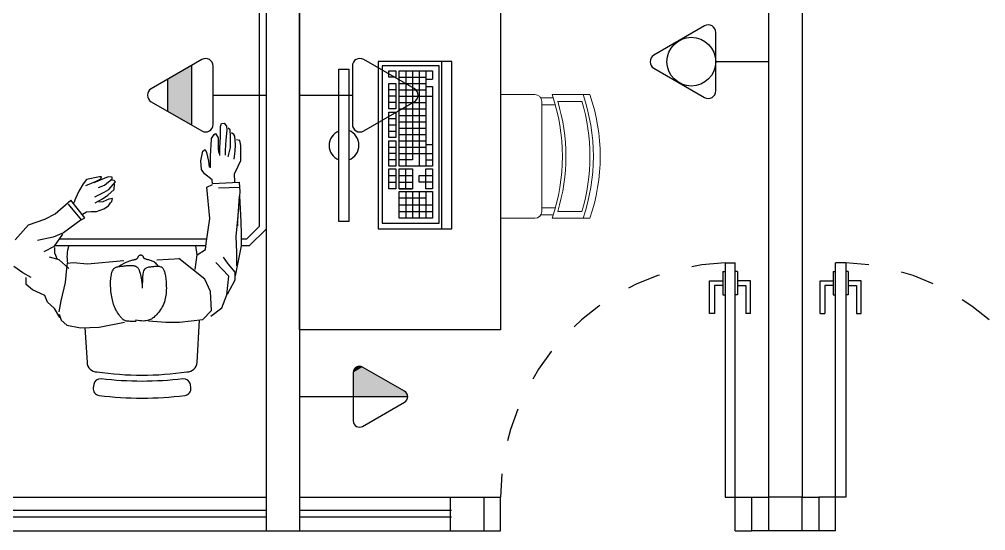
# Model space of a CAD drawing. Header units: millimetres. Extents: x 7034 to 7235, y -465 to -380.
# Drawn here: x 7115.413 to 7118.297, y -410.183 to -408.657 of the extents above; entities that cross this region are included whole.
import ezdxf

# ---------------------------------------------------------------- set-up
doc = ezdxf.new("R2010")
doc.units = ezdxf.units.MM
doc.header["$LTSCALE"] = 0.005
doc.linetypes.add('CONTINUO', pattern=[0])
doc.linetypes.add('DASHED', pattern=[19.05, 12.7, -6.35])
doc.layers.get('0').update_dxf_attribs({"linetype": 'CONTINUO'})
doc.layers.add('0-LAYOUT', color=250, linetype='Continuous', lineweight=25)
for name, color, linetype in [('0-TOMADAS', 12, 'Continuous'), ('ARQ-PEITORIAL', 4, 'Continuous'), ('ARQ_ESQUADRIA', 5, 'Continuous'), ('ARQ_JANELAALTA', 150, 'DASHED'), ('ARQ_MOBILIARIO 2', 252, 'Continuous'), ('JANELA', 10, 'Continuous')]:
    doc.layers.add(name, color=color, linetype=linetype)

# ---------------------------------------------------------------- blocks, each defined once
blk = doc.blocks.new('vafres')
at = {"lineweight": 13, "ltscale": 0.2}
for p, q in [((2157.847, 914.6481), (2157.847, 914.5352)), ((2158.2163, 914.6481), (2158.2163, 914.5352)), ((2157.8675, 914.5521), (2157.8675, 914.6239)), ((2158.1958, 914.5521), (2158.1958, 914.6239)), ((2157.8778, 914.5044), (2157.8778, 914.5455)), ((2158.1856, 914.5044), (2158.1856, 914.5448)), ((2157.8573, 914.5386), (2157.8573, 914.5017)), ((2158.2061, 914.5386), (2158.2061, 914.5017)), ((2158.1958, 914.5044), (2157.8675, 914.5044)), ((2157.847, 914.4839), (2157.847, 914.3813)), ((2158.2163, 914.4839), (2158.2163, 914.3813))]:
    blk.add_line(p, q, dxfattribs=at)
for centre, radius, start, end in [((2158.0317, 914.1094), 0.5694, 71.0753, 108.9246), ((2158.0317, 914.0889), 0.5694, 71.0753, 108.9246), ((2158.0317, 914.0787), 0.5694, 73.2016, 106.7984), ((2158.0317, 914.0787), 0.5694, 73.2016, 106.7984), ((2158.0317, 914.0069), 0.5694, 73.2016, 106.7984), ((2158.0317, 913.9966), 0.5694, 71.0753, 108.9246), ((2157.8675, 914.4839), 0.0205, 90, 180), ((2158.1958, 914.4839), 0.0205, 360, 90)]:
    blk.add_arc(centre, radius, start, end, dxfattribs=at)
blk = doc.blocks.new('TOMADA-H150')
blk.add_hatch(color=256).paths.add_polyline_path([(0.0393, 0.2384), (-0.0393, 0.2384), (-0.0728, 0.1804), (0.0728, 0.1804)])
for p, q in [((-0.0393, 0.2384), (0.0393, 0.2384)), ((-0.0728, 0.1804), (0.0728, 0.1804))]:
    blk.add_line(p, q)
blk.add_lwpolyline([(-0.071, 0.1284), (0.071, 0.1284, 0.57735), (0.0869, 0.1559), (0.0159, 0.2789, 0.57735), (-0.0159, 0.2789), (-0.0869, 0.1559, 0.57735)], format="xyb", close=True)
blk.add_lwpolyline([(-0.071, 0.1284), (0.071, 0.1284, 0.57735), (0.0869, 0.1559), (0.0159, 0.2789, 0.57735), (-0.0159, 0.2789), (-0.0869, 0.1559, 0.57735)], format="xyb", close=True)
at = {"const_width": 0.00328}
blk.add_lwpolyline([(0, 0.1284), (0, 0)], dxfattribs=at)
blk = doc.blocks.new('TOMADA-H30')
blk.add_lwpolyline([(-0.1082, 0.1955), (0.1082, 0.1955, 0.57735), (0.1324, 0.2375), (0.0242, 0.4248, 0.57735), (-0.0242, 0.4248), (-0.1324, 0.2375, 0.57735)], format="xyb", close=True)
at = {"const_width": 0.005}
blk.add_lwpolyline([(0, 0.1955), (0, 0)], dxfattribs=at)
blk = doc.blocks.new('2541982')
at = {"layer": '0-TOMADAS', "xscale": 0.6451236243583418, "yscale": 0.6451236243583418, "zscale": 0.6451236243583418, "rotation": 270}
blk.add_blockref('TOMADA-H30', (3218.8519, 1440.9676), dxfattribs=at)
blk = doc.blocks.new('TOMADA-H115')
blk.add_lwpolyline([(-0.066, 0.1461), (0.066, 0.1461, 0.57735), (0.0807, 0.1717), (0.0148, 0.2859, 0.57735), (-0.0148, 0.2859), (-0.0807, 0.1717, 0.57735)], format="xyb", close=True)
blk.add_lwpolyline([(-0.066, 0.1461), (0.066, 0.1461, 0.57735), (0.0807, 0.1717), (0.0148, 0.2859, 0.57735), (-0.0148, 0.2859), (-0.0807, 0.1717, 0.57735)], format="xyb", close=True)
at = {"const_width": 0.00374}
blk.add_lwpolyline([(0, 0.2945), (0, 0)], dxfattribs=at)
for points in [[(-0.066, 0.1461), (-0.0807, 0.1717), (0, 0.1461), (0, 0.2945)], [(-0.0807, 0.1717), (0, 0.2945), (-0.0148, 0.2859)], [(-0.081, 0.1552), (-0.0807, 0.1717), (-0.083, 0.1641)], [(-0.083, 0.1641), (-0.0807, 0.1717), (-0.0822, 0.1683)], [(-0.081, 0.1552), (-0.083, 0.1641), (-0.0827, 0.1597)], [(-0.066, 0.1461), (-0.0807, 0.1717), (-0.081, 0.1552)], [(-0.081, 0.1552), (-0.066, 0.1461), (-0.0742, 0.1482)], [(-0.081, 0.1552), (-0.0742, 0.1482), (-0.0782, 0.1513)], [(-0.0742, 0.1482), (-0.066, 0.1461), (-0.0702, 0.1466)]]:
    blk.add_solid(points)

msp = doc.modelspace()

# ---------------------------------------------------------------- linework, layer by layer
at = {"layer": '0-LAYOUT'}
for p, q in [((7116.4834, -408.7826), (7116.4834, -409.2826)), ((7116.6734, -408.7826), (7116.4834, -408.7826)), ((7116.6734, -409.2826), (7116.6734, -408.7826)), ((7116.7034, -408.7826), (7116.6734, -408.7826)), ((7116.7034, -409.2826), (7116.7034, -408.7826)), ((7116.3662, -409.2601), (7116.3662, -408.805)), ((7116.3662, -408.805), (7116.3962, -408.805)), ((7116.3962, -408.805), (7116.3962, -409.2601)), ((7116.496, -408.7953), (7116.496, -409.2653)), ((7116.666, -408.7953), (7116.496, -408.7953)), ((7116.516, -408.8293), (7116.516, -408.8103)), ((7116.516, -408.8103), (7116.536, -408.8103)), ((7116.536, -408.8103), (7116.536, -408.8293)), ((7116.546, -409.0953), (7116.546, -408.8103)), ((7116.546, -408.8103), (7116.646, -408.8103)), ((7116.566, -408.8103), (7116.566, -409.0953)), ((7116.586, -408.8103), (7116.586, -409.0763)), ((7116.606, -408.8103), (7116.606, -409.0953)), ((7116.626, -408.8103), (7116.626, -409.0953)), ((7116.646, -408.8103), (7116.646, -408.8349)), ((7116.666, -409.2653), (7116.666, -408.7953)), ((7116.536, -408.8293), (7116.516, -408.8293)), ((7116.516, -408.9243), (7116.516, -408.8483)), ((7116.516, -408.8483), (7116.536, -408.8483)), ((7116.536, -408.8483), (7116.536, -408.9243)), ((7116.546, -408.8293), (7116.626, -408.8293)), ((7116.546, -408.8483), (7116.626, -408.8483)), ((7116.626, -408.8349), (7116.646, -408.8349)), ((7116.536, -408.8673), (7116.516, -408.8673)), ((7116.546, -408.8673), (7116.626, -408.8673)), ((7116.626, -408.8573), (7116.646, -408.8573)), ((7116.646, -408.8573), (7116.646, -409.0953)), ((7116.536, -408.8863), (7116.516, -408.8863)), ((7116.536, -408.9053), (7116.516, -408.9053)), ((7116.546, -408.8863), (7116.646, -408.8863)), ((7116.546, -408.9053), (7116.626, -408.9053)), ((7116.536, -408.9243), (7116.516, -408.9243)), ((7116.516, -409.0094), (7116.516, -408.9334)), ((7116.516, -408.9334), (7116.536, -408.9334)), ((7116.536, -408.9334), (7116.536, -409.0094)), ((7116.546, -408.9243), (7116.626, -408.9243)), ((7116.516, -408.9524), (7116.536, -408.9524)), ((7116.546, -408.9433), (7116.626, -408.9433)), ((7116.546, -408.9623), (7116.626, -408.9623)), ((7116.516, -408.9714), (7116.536, -408.9714)), ((7116.516, -408.9904), (7116.536, -408.9904)), ((7116.546, -408.9813), (7116.626, -408.9813)), ((7116.536, -409.0094), (7116.516, -409.0094)), ((7116.516, -409.0953), (7116.516, -409.0193)), ((7116.516, -409.0193), (7116.536, -409.0193)), ((7116.536, -409.0193), (7116.536, -409.0953)), ((7116.546, -409.0003), (7116.626, -409.0003)), ((7116.546, -409.0193), (7116.626, -409.0193)), ((7116.516, -409.0383), (7116.536, -409.0383)), ((7116.546, -409.0383), (7116.626, -409.0383)), ((7116.626, -409.0303), (7116.646, -409.0303)), ((7116.536, -409.0573), (7116.516, -409.0573)), ((7116.536, -409.0763), (7116.516, -409.0763)), ((7116.546, -409.0573), (7116.646, -409.0573)), ((7116.586, -409.0763), (7116.546, -409.0763)), ((7116.626, -409.0763), (7116.646, -409.0763)), ((7116.536, -409.0953), (7116.516, -409.0953)), ((7116.516, -409.1628), (7116.516, -409.1028)), ((7116.516, -409.1028), (7116.536, -409.1028)), ((7116.536, -409.1028), (7116.536, -409.1628)), ((7116.646, -409.0953), (7116.546, -409.0953)), ((7116.546, -409.1628), (7116.546, -409.1028)), ((7116.546, -409.1028), (7116.586, -409.1028)), ((7116.566, -409.1628), (7116.566, -409.1028)), ((7116.586, -409.1028), (7116.586, -409.1628)), ((7116.626, -409.1028), (7116.646, -409.1028)), ((7116.626, -409.1628), (7116.626, -409.1028)), ((7116.646, -409.1028), (7116.646, -409.1628)), ((7116.516, -409.1228), (7116.536, -409.1228)), ((7116.546, -409.1228), (7116.586, -409.1228)), ((7116.606, -409.1428), (7116.606, -409.1228)), ((7116.606, -409.1228), (7116.646, -409.1228)), ((7116.516, -409.1428), (7116.536, -409.1428)), ((7116.536, -409.1628), (7116.516, -409.1628)), ((7116.546, -409.1428), (7116.586, -409.1428)), ((7116.586, -409.1628), (7116.546, -409.1628)), ((7116.546, -409.1628), (7116.586, -409.1628)), ((7116.646, -409.1428), (7116.606, -409.1428)), ((7116.646, -409.1628), (7116.626, -409.1628)), ((7116.546, -409.2503), (7116.546, -409.1703)), ((7116.546, -409.1703), (7116.646, -409.1703)), ((7116.626, -409.1903), (7116.546, -409.1903)), ((7116.566, -409.1703), (7116.566, -409.2503)), ((7116.586, -409.1703), (7116.586, -409.2503)), ((7116.606, -409.1703), (7116.606, -409.2503)), ((7116.626, -409.1703), (7116.626, -409.2503)), ((7116.646, -409.1703), (7116.646, -409.2503)), ((7116.546, -409.2103), (7116.646, -409.2103)), ((7116.546, -409.2303), (7116.646, -409.2303)), ((7116.646, -409.2503), (7116.546, -409.2503)), ((7116.3962, -409.2601), (7116.3662, -409.2601)), ((7116.4834, -409.2826), (7116.6734, -409.2826)), ((7116.496, -409.2653), (7116.666, -409.2653)), ((7116.6734, -409.2826), (7116.7034, -409.2826))]:
    msp.add_line(p, q, dxfattribs=at)
msp.add_lwpolyline([(7116.249, -409.5832), (7116.249, -407.7832), (7116.849, -407.7832), (7116.849, -409.5832)], close=True, dxfattribs=at)
at = {"layer": '0-LAYOUT', "linetype": 'ByBlock'}
for points in [[(7116.0246, -408.4332), (7116.099, -408.4332), (7116.149, -408.4832), (7116.149, -409.2832), (7116.099, -409.3332), (7116.0747, -409.3332)], [(7116.0158, -408.4532), (7116.0907, -408.4532), (7116.129, -408.4915), (7116.129, -409.2749), (7116.0907, -409.3132), (7116.0749, -409.3132)], [(7115.9698, -409.3332), (7115.5178, -409.3332)], [(7115.9724, -409.3132), (7115.5319, -409.3132)]]:
    msp.add_lwpolyline(points, dxfattribs=at)
msp.add_lwpolyline([(7115.6085, -409.5767), (7115.6148, -409.6807, 0.399285), (7115.6447, -409.7092, 0.071734), (7115.9132, -409.7092, 0.399285), (7115.9432, -409.6807), (7115.9508, -409.554)], format="xyb", dxfattribs=at)
msp.add_lwpolyline([(7115.779, -409.7374, -0.030867), (7115.657, -409.7299, 0.408428), (7115.6348, -409.7469), (7115.6333, -409.7568, 0.419966), (7115.6507, -409.7795, 0.030916), (7115.779, -409.7874, 0.030916), (7115.9073, -409.7795, 0.419966), (7115.9246, -409.7568), (7115.9232, -409.7469, 0.408428), (7115.9009, -409.7299, -0.030867)], format="xyb", close=True, dxfattribs=at)
at = {"layer": '0-LAYOUT'}
for centre, radius, start, end in [((7116.3834, -409.0334), 0.0462, 111.7976, 248.2024), ((7116.3795, -409.0326), 0.0468, 290.9733, 69.0267)]:
    msp.add_arc(centre, radius, start, end, dxfattribs=at)
at = {"layer": '0-TOMADAS'}
msp.add_circle((7117.4183, -408.7832), 0.0729, dxfattribs=at)
at = {"layer": 'ARQ-PEITORIAL'}
for p, q in [((7117.749, -407.5832), (7117.749, -410.0832)), ((7116.149, -407.6832), (7116.149, -410.1832)), ((7116.249, -407.6832), (7116.249, -410.1832)), ((7117.649, -407.6832), (7117.649, -410.0832)), ((7116.699, -410.0832), (7116.699, -410.1832)), ((7116.699, -410.0832), (7116.799, -410.0832)), ((7116.799, -410.0832), (7116.799, -410.1832)), ((7116.699, -410.1832), (7116.799, -410.1832))]:
    msp.add_line(p, q, dxfattribs=at)
at = {"layer": 'ARQ_ESQUADRIA'}
for p, q in [((7117.519, -409.3832), (7117.549, -409.3832)), ((7117.519, -409.3832), (7117.519, -410.0832)), ((7117.549, -410.0832), (7117.549, -409.3832)), ((7117.879, -409.3832), (7117.849, -409.3832)), ((7117.849, -410.0832), (7117.849, -409.3832)), ((7117.879, -409.3832), (7117.879, -410.0832)), ((7117.512, -409.4092), (7117.519, -409.4092)), ((7117.512, -409.4092), (7117.512, -409.4792)), ((7117.556, -409.4092), (7117.549, -409.4092)), ((7117.556, -409.4092), (7117.556, -409.4792)), ((7117.842, -409.4092), (7117.842, -409.4792)), ((7117.842, -409.4092), (7117.849, -409.4092)), ((7117.886, -409.4092), (7117.879, -409.4092)), ((7117.886, -409.4092), (7117.886, -409.4792)), ((7117.473, -409.4372), (7117.512, -409.4372)), ((7117.473, -409.5352), (7117.473, -409.4372)), ((7117.487, -409.4512), (7117.487, -409.5212)), ((7117.512, -409.4512), (7117.487, -409.4512)), ((7117.595, -409.4372), (7117.556, -409.4372)), ((7117.556, -409.4512), (7117.581, -409.4512)), ((7117.581, -409.4512), (7117.581, -409.5212)), ((7117.595, -409.5352), (7117.595, -409.4372)), ((7117.803, -409.4372), (7117.842, -409.4372)), ((7117.803, -409.5352), (7117.803, -409.4372)), ((7117.842, -409.4512), (7117.817, -409.4512)), ((7117.817, -409.4512), (7117.817, -409.5212)), ((7117.925, -409.4372), (7117.886, -409.4372)), ((7117.886, -409.4512), (7117.911, -409.4512)), ((7117.911, -409.4512), (7117.911, -409.5212)), ((7117.925, -409.5352), (7117.925, -409.4372)), ((7117.512, -409.4792), (7117.519, -409.4792)), ((7117.556, -409.4792), (7117.549, -409.4792)), ((7117.842, -409.4792), (7117.849, -409.4792)), ((7117.886, -409.4792), (7117.879, -409.4792)), ((7117.487, -409.5352), (7117.473, -409.5352)), ((7117.487, -409.5212), (7117.487, -409.5352)), ((7117.581, -409.5212), (7117.581, -409.5352)), ((7117.595, -409.5352), (7117.581, -409.5352)), ((7117.803, -409.5352), (7117.817, -409.5352)), ((7117.817, -409.5212), (7117.817, -409.5352)), ((7117.911, -409.5212), (7117.911, -409.5352)), ((7117.911, -409.5352), (7117.925, -409.5352)), ((7116.799, -410.0832), (7116.849, -410.0832)), ((7116.799, -410.0832), (7116.849, -410.0832)), ((7116.849, -410.1832), (7116.849, -410.0832)), ((7116.849, -410.1832), (7116.849, -410.0832)), ((7117.519, -410.0832), (7117.549, -410.0832)), ((7117.549, -410.1832), (7117.549, -410.0832)), ((7117.549, -410.0832), (7117.599, -410.0832)), ((7117.849, -410.0832), (7117.799, -410.0832)), ((7117.849, -410.1832), (7117.849, -410.0832)), ((7117.879, -410.0832), (7117.849, -410.0832)), ((7116.149, -410.1232), (7112.379, -410.1232)), ((7116.149, -410.1432), (7112.379, -410.1432)), ((7116.7023, -410.1232), (7116.249, -410.1232)), ((7116.7023, -410.1432), (7116.249, -410.1432)), ((7116.799, -410.1832), (7116.849, -410.1832)), ((7116.799, -410.1832), (7116.849, -410.1832)), ((7117.549, -410.1832), (7117.599, -410.1832)), ((7117.849, -410.1832), (7117.799, -410.1832))]:
    msp.add_line(p, q, dxfattribs=at)
at = {"layer": 'ARQ_JANELAALTA'}
for centre, start, end in [((7117.5496, -410.0832), 92.5089, 180), ((7117.8483, -410.0832), 0, 87.4911)]:
    msp.add_arc(centre, 0.7007, start, end, dxfattribs=at)
at = {"layer": 'ARQ_MOBILIARIO 2', "linetype": 'Continuous'}
for p, q in [((7116.0131, -408.977), (7116.0161, -408.9679)), ((7116.0131, -409.0079), (7116.0131, -408.977)), ((7116.0161, -408.9679), (7116.0245, -408.9664)), ((7116.0245, -408.9664), (7116.0313, -408.9755)), ((7116.032, -408.9875), (7116.0296, -409.0163)), ((7116.0313, -408.9755), (7116.032, -408.9875)), ((7116.0418, -408.9868), (7116.0365, -408.9815)), ((7116.0433, -409.005), (7116.0418, -408.9868)), ((7115.9852, -409.0328), (7115.9859, -409.0125)), ((7115.9859, -409.0125), (7115.9942, -409.0004)), ((7115.9942, -409.0004), (7115.998, -408.9973)), ((7115.998, -408.9973), (7116.0063, -409.0102)), ((7116.0063, -409.0102), (7116.0063, -409.0253)), ((7116.0116, -409.0412), (7116.0131, -409.0079)), ((7116.0296, -409.0163), (7116.0275, -409.0479)), ((7116.0426, -409.0397), (7116.0433, -409.005)), ((7116.0531, -409.0004), (7116.0464, -408.9958)), ((7116.0561, -409.0057), (7116.0531, -409.0004)), ((7116.0576, -409.0314), (7116.0561, -409.0057)), ((7116.0705, -409.0186), (7116.0614, -409.0163)), ((7116.0743, -409.0337), (7116.0705, -409.0186)), ((7115.9549, -409.0789), (7115.9609, -409.0502)), ((7115.9609, -409.0502), (7115.9677, -409.0449)), ((7115.9677, -409.0449), (7115.9715, -409.054)), ((7115.9836, -409.0676), (7115.9843, -409.0464)), ((7115.9843, -409.0464), (7115.9852, -409.0328)), ((7116.0063, -409.0253), (7116.0063, -409.0434)), ((7116.0063, -409.0434), (7116.0085, -409.057)), ((7116.0115, -409.0631), (7116.0116, -409.0412)), ((7116.0275, -409.0479), (7116.0274, -409.0623)), ((7116.0364, -409.0676), (7116.0426, -409.0397)), ((7116.0538, -409.0744), (7116.0569, -409.0502)), ((7116.0569, -409.0502), (7116.0576, -409.0314)), ((7116.0742, -409.0782), (7116.0743, -409.0337)), ((7115.9564, -409.1053), (7115.9549, -409.0789)), ((7115.9715, -409.054), (7115.9775, -409.0804)), ((7115.9775, -409.0804), (7115.979, -409.0985)), ((7115.9836, -409.1001), (7115.9836, -409.0676)), ((7116.0659, -409.0948), (7116.0742, -409.0782)), ((7115.9654, -409.1182), (7115.9564, -409.1053)), ((7116.0545, -409.1175), (7116.0659, -409.0948)), ((7115.6136, -409.1353), (7115.6032, -409.1479)), ((7115.6521, -409.1265), (7115.6136, -409.1353)), ((7115.6781, -409.1265), (7115.635, -409.1443)), ((7115.6403, -409.1413), (7115.6558, -409.1324)), ((7115.658, -409.1272), (7115.6521, -409.1265)), ((7115.6558, -409.1324), (7115.658, -409.1272)), ((7115.6669, -409.1517), (7115.6899, -409.1324)), ((7115.6899, -409.128), (7115.6781, -409.1265)), ((7115.6959, -409.1377), (7115.6862, -409.1369)), ((7115.6899, -409.1324), (7115.6899, -409.128)), ((7115.6995, -409.1414), (7115.6959, -409.1377)), ((7115.9881, -409.1363), (7115.9654, -409.1182)), ((7115.9896, -409.1469), (7115.9881, -409.1363)), ((7116.0561, -409.1424), (7116.0545, -409.1175)), ((7115.6032, -409.1479), (7115.5907, -409.1694)), ((7115.6114, -409.1524), (7115.6403, -409.1413)), ((7115.6491, -409.1591), (7115.6669, -409.1517)), ((7115.6662, -409.1724), (7115.6802, -409.1643)), ((7115.6772, -409.1821), (7115.6958, -409.1643)), ((7115.6802, -409.1643), (7115.6995, -409.1414)), ((7115.6958, -409.1643), (7115.6973, -409.1487)), ((7115.9728, -409.1573), (7115.9891, -409.1493)), ((7115.9811, -409.2516), (7115.9728, -409.1573)), ((7115.9896, -409.1469), (7116.0693, -409.1431)), ((7116.0077, -409.1593), (7116.0713, -409.1573)), ((7116.0693, -409.1431), (7116.0713, -409.1718)), ((7115.5198, -409.2371), (7115.5668, -409.1961)), ((7115.6079, -409.2494), (7115.5668, -409.1961)), ((7115.5809, -409.1916), (7115.5758, -409.2042)), ((7115.5907, -409.1694), (7115.5809, -409.1916)), ((7115.638, -409.1865), (7115.6662, -409.1724)), ((7115.6395, -409.2042), (7115.661, -409.1924)), ((7115.661, -409.1924), (7115.6772, -409.1821)), ((7115.6795, -409.1932), (7115.6625, -409.202)), ((7115.6913, -409.1917), (7115.6795, -409.1932)), ((7115.6891, -409.2006), (7115.6913, -409.1917)), ((7116.0713, -409.1718), (7116.065, -409.2434)), ((7115.5589, -409.2083), (7115.5976, -409.2554)), ((7115.6432, -409.2302), (7115.6654, -409.2221)), ((7115.6625, -409.202), (7115.6498, -409.2028)), ((7115.6654, -409.2221), (7115.6787, -409.2132)), ((7115.6787, -409.2132), (7115.6847, -409.2043)), ((7115.6847, -409.2043), (7115.6891, -409.2006)), ((7115.44, -409.2698), (7115.4891, -409.2533)), ((7115.4891, -409.2533), (7115.5198, -409.2371)), ((7115.5976, -409.2554), (7115.6079, -409.2494)), ((7115.6017, -409.2383), (7115.6128, -409.2317)), ((7115.6128, -409.2317), (7115.6269, -409.2302)), ((7115.6269, -409.2302), (7115.6432, -409.2302)), ((7115.9707, -409.3254), (7115.9811, -409.2516)), ((7116.065, -409.2434), (7116.0588, -409.305)), ((7115.4009, -409.3148), (7115.44, -409.2698)), ((7115.5974, -409.2552), (7115.5443, -409.2944)), ((7115.5136, -409.3066), (7115.4666, -409.3169)), ((7115.5443, -409.2944), (7115.5136, -409.3066)), ((7115.5177, -409.3334), (7115.5423, -409.2984)), ((7116.0588, -409.305), (7116.0608, -409.352)), ((7115.4869, -409.3497), (7115.5177, -409.3334)), ((7115.5177, -409.3374), (7115.5177, -409.3539)), ((7115.944, -409.3602), (7115.9396, -409.3332)), ((7115.9686, -409.3439), (7115.9707, -409.3254)), ((7116.0747, -409.3331), (7116.0566, -409.4228)), ((7115.5318, -409.3742), (7115.5032, -409.3662)), ((7115.5177, -409.3539), (7115.526, -409.3722)), ((7115.7651, -409.3699), (7115.7656, -409.3693)), ((7115.7656, -409.3693), (7115.7661, -409.3686)), ((7115.7661, -409.3686), (7115.7665, -409.3679)), ((7115.7665, -409.3679), (7115.7669, -409.3672)), ((7115.7669, -409.3672), (7115.7673, -409.3665)), ((7115.7673, -409.3665), (7115.7677, -409.3657)), ((7115.7677, -409.3657), (7115.7681, -409.3649)), ((7115.7681, -409.3649), (7115.7685, -409.3642)), ((7115.7685, -409.3642), (7115.769, -409.3634)), ((7115.769, -409.3634), (7115.7695, -409.3627)), ((7115.7695, -409.3627), (7115.7701, -409.3621)), ((7115.7701, -409.3621), (7115.7709, -409.3615)), ((7115.7709, -409.3615), (7115.7717, -409.361)), ((7115.7717, -409.361), (7115.7727, -409.3606)), ((7115.7727, -409.3606), (7115.7737, -409.3603)), ((7115.7737, -409.3603), (7115.7748, -409.3602)), ((7115.7748, -409.3602), (7115.7758, -409.3601)), ((7115.7758, -409.3601), (7115.7768, -409.3602)), ((7115.7768, -409.3602), (7115.7778, -409.3604)), ((7115.7778, -409.3604), (7115.7787, -409.3608)), ((7115.7787, -409.3608), (7115.7795, -409.3613)), ((7115.7795, -409.3613), (7115.7802, -409.3619)), ((7115.7802, -409.3619), (7115.7808, -409.3626)), ((7115.7808, -409.3626), (7115.7813, -409.3634)), ((7115.7813, -409.3634), (7115.7817, -409.3643)), ((7115.7817, -409.3643), (7115.7821, -409.3651)), ((7115.7821, -409.3651), (7115.7824, -409.366)), ((7115.7824, -409.366), (7115.7827, -409.3667)), ((7115.7827, -409.3667), (7115.783, -409.3674)), ((7115.783, -409.3674), (7115.7833, -409.3681)), ((7115.7833, -409.3681), (7115.7837, -409.3686)), ((7115.7837, -409.3686), (7115.7841, -409.3692)), ((7115.7841, -409.3692), (7115.7847, -409.3697)), ((7115.9378, -409.4032), (7115.944, -409.3602)), ((7115.944, -409.3602), (7115.9686, -409.3439)), ((7116.0363, -409.387), (7116.0218, -409.3665)), ((7116.0608, -409.352), (7116.0608, -409.393)), ((7115.4233, -409.4132), (7115.3967, -409.3946)), ((7115.5608, -409.401), (7115.5318, -409.3742)), ((7115.5546, -409.401), (7115.5567, -409.3845)), ((7115.5567, -409.3845), (7115.573, -409.3825)), ((7115.573, -409.3825), (7115.6161, -409.3868)), ((7115.6161, -409.3868), (7115.7246, -409.3766)), ((7115.6983, -409.3984), (7115.7001, -409.3974)), ((7115.7001, -409.3974), (7115.7021, -409.3966)), ((7115.7021, -409.3966), (7115.7043, -409.3959)), ((7115.7043, -409.3959), (7115.7067, -409.3954)), ((7115.7067, -409.3954), (7115.7095, -409.3948)), ((7115.7095, -409.3948), (7115.7125, -409.3943)), ((7115.7101, -409.3938), (7115.7185, -409.3888)), ((7115.7125, -409.3943), (7115.7157, -409.3939)), ((7115.7157, -409.3939), (7115.7191, -409.3935)), ((7115.7185, -409.3888), (7115.7257, -409.3848)), ((7115.7191, -409.3935), (7115.7226, -409.3931)), ((7115.7226, -409.3931), (7115.7261, -409.3927)), ((7115.7257, -409.3848), (7115.732, -409.3817)), ((7115.7261, -409.3927), (7115.7295, -409.3923)), ((7115.7295, -409.3923), (7115.7328, -409.392)), ((7115.732, -409.3817), (7115.7374, -409.3793)), ((7115.7328, -409.392), (7115.736, -409.3918)), ((7115.736, -409.3918), (7115.7388, -409.3915)), ((7115.7374, -409.3793), (7115.7419, -409.3776)), ((7115.7388, -409.3915), (7115.7415, -409.3914)), ((7115.7415, -409.3914), (7115.7439, -409.3912)), ((7115.7419, -409.3776), (7115.7458, -409.3764)), ((7115.7439, -409.3912), (7115.7461, -409.3912)), ((7115.7458, -409.3764), (7115.749, -409.3756)), ((7115.7461, -409.3912), (7115.7482, -409.3912)), ((7115.7482, -409.3912), (7115.7502, -409.3913)), ((7115.749, -409.3756), (7115.7518, -409.375)), ((7115.7502, -409.3913), (7115.752, -409.3915)), ((7115.7518, -409.375), (7115.7541, -409.3745)), ((7115.752, -409.3915), (7115.7538, -409.3918)), ((7115.7538, -409.3918), (7115.7555, -409.3922)), ((7115.7541, -409.3745), (7115.7561, -409.374)), ((7115.7555, -409.3922), (7115.7571, -409.3927)), ((7115.7561, -409.374), (7115.7577, -409.3736)), ((7115.7571, -409.3927), (7115.7587, -409.3933)), ((7115.7577, -409.3736), (7115.7591, -409.3733)), ((7115.7587, -409.3933), (7115.7602, -409.394)), ((7115.7591, -409.3733), (7115.7602, -409.3729)), ((7115.7602, -409.3729), (7115.7612, -409.3726)), ((7115.7602, -409.394), (7115.7616, -409.3947)), ((7115.7612, -409.3726), (7115.762, -409.3722)), ((7115.7616, -409.3947), (7115.7629, -409.3956)), ((7115.762, -409.3722), (7115.7628, -409.3718)), ((7115.7628, -409.3718), (7115.7634, -409.3714)), ((7115.7629, -409.3956), (7115.7642, -409.3965)), ((7115.7634, -409.3714), (7115.764, -409.3709)), ((7115.764, -409.3709), (7115.7646, -409.3704)), ((7115.7642, -409.3965), (7115.7653, -409.3975)), ((7115.7646, -409.3704), (7115.7651, -409.3699)), ((7115.7653, -409.3975), (7115.7664, -409.3986)), ((7115.7847, -409.3697), (7115.7855, -409.3701)), ((7115.7855, -409.3701), (7115.7865, -409.3706)), ((7115.7865, -409.3706), (7115.7878, -409.3711)), ((7115.7878, -409.3711), (7115.7893, -409.3716)), ((7115.7893, -409.3716), (7115.7912, -409.3722)), ((7115.7912, -409.3722), (7115.7933, -409.3728)), ((7115.7926, -409.3982), (7115.7948, -409.3973)), ((7115.7933, -409.3728), (7115.7955, -409.3734)), ((7115.7948, -409.3973), (7115.7971, -409.3966)), ((7115.7955, -409.3734), (7115.798, -409.3741)), ((7115.7971, -409.3966), (7115.7996, -409.396)), ((7115.798, -409.3741), (7115.8005, -409.3748)), ((7115.7996, -409.396), (7115.8023, -409.3955)), ((7115.8005, -409.3748), (7115.8031, -409.3757)), ((7115.8023, -409.3955), (7115.8051, -409.3951)), ((7115.8031, -409.3757), (7115.8058, -409.3766)), ((7115.8051, -409.3951), (7115.8081, -409.3948)), ((7115.8058, -409.3766), (7115.8085, -409.3776)), ((7115.8081, -409.3948), (7115.8113, -409.3944)), ((7115.8085, -409.3776), (7115.8111, -409.3788)), ((7115.8111, -409.3788), (7115.8138, -409.3801)), ((7115.8113, -409.3944), (7115.8145, -409.3941)), ((7115.8138, -409.3801), (7115.8164, -409.3818)), ((7115.8145, -409.3941), (7115.8177, -409.3939)), ((7115.8164, -409.3818), (7115.819, -409.3837)), ((7115.8177, -409.3939), (7115.821, -409.3937)), ((7115.819, -409.3837), (7115.8215, -409.3861)), ((7115.821, -409.3937), (7115.8241, -409.3937)), ((7115.8215, -409.3861), (7115.8241, -409.3889)), ((7115.8231, -409.3744), (7115.8926, -409.3704)), ((7115.8241, -409.3889), (7115.8266, -409.3922)), ((7115.8241, -409.3937), (7115.8272, -409.3937)), ((7115.8272, -409.3937), (7115.83, -409.394)), ((7115.83, -409.394), (7115.8325, -409.3945)), ((7115.8325, -409.3945), (7115.8348, -409.3951)), ((7115.8348, -409.3951), (7115.8368, -409.396)), ((7115.8368, -409.396), (7115.8385, -409.397)), ((7115.8385, -409.397), (7115.84, -409.3983)), ((7115.9665, -409.432), (7115.8888, -409.3704)), ((7116.0383, -409.4238), (7115.9993, -409.3827)), ((7116.0567, -409.4116), (7116.0363, -409.387)), ((7115.4478, -409.4275), (7115.4233, -409.4132)), ((7115.5505, -409.442), (7115.5546, -409.401)), ((7115.6862, -409.4279), (7115.6868, -409.4237)), ((7115.6868, -409.4237), (7115.6874, -409.4197)), ((7115.6874, -409.4197), (7115.6882, -409.4161)), ((7115.6882, -409.4161), (7115.6891, -409.4128)), ((7115.6891, -409.4128), (7115.6901, -409.4098)), ((7115.6901, -409.4098), (7115.6913, -409.4071)), ((7115.6913, -409.4071), (7115.6925, -409.4048)), ((7115.6925, -409.4048), (7115.6938, -409.4028)), ((7115.6938, -409.4028), (7115.6951, -409.401)), ((7115.6951, -409.401), (7115.6966, -409.3996)), ((7115.6966, -409.3996), (7115.6983, -409.3984)), ((7115.7664, -409.3986), (7115.7674, -409.3998)), ((7115.7674, -409.3998), (7115.7683, -409.4011)), ((7115.7683, -409.4011), (7115.7691, -409.4027)), ((7115.7691, -409.4027), (7115.77, -409.4046)), ((7115.77, -409.4046), (7115.7708, -409.4067)), ((7115.7708, -409.4067), (7115.7717, -409.4092)), ((7115.7717, -409.4092), (7115.7726, -409.4122)), ((7115.7726, -409.4122), (7115.7735, -409.4156)), ((7115.7735, -409.4156), (7115.7745, -409.4196)), ((7115.7745, -409.4196), (7115.7755, -409.4242)), ((7115.7755, -409.4242), (7115.7765, -409.4295)), ((7115.7811, -409.4366), (7115.7818, -409.426)), ((7115.7818, -409.426), (7115.7826, -409.4179)), ((7115.7826, -409.4179), (7115.7836, -409.4118)), ((7115.7836, -409.4118), (7115.7846, -409.4073)), ((7115.7846, -409.4073), (7115.7859, -409.4042)), ((7115.7859, -409.4042), (7115.7873, -409.402)), ((7115.7873, -409.402), (7115.7889, -409.4005)), ((7115.7889, -409.4005), (7115.7907, -409.3992)), ((7115.7907, -409.3992), (7115.7926, -409.3982)), ((7115.84, -409.3983), (7115.8413, -409.3998)), ((7115.8413, -409.3998), (7115.8425, -409.4015)), ((7115.8425, -409.4015), (7115.8435, -409.4033)), ((7115.8435, -409.4033), (7115.8445, -409.4053)), ((7115.8445, -409.4053), (7115.8453, -409.4076)), ((7115.8453, -409.4076), (7115.8461, -409.41)), ((7115.8461, -409.41), (7115.8468, -409.4126)), ((7115.8468, -409.4126), (7115.8475, -409.4155)), ((7115.8475, -409.4155), (7115.8481, -409.4186)), ((7115.8481, -409.4186), (7115.8487, -409.4221)), ((7115.8487, -409.4221), (7115.8492, -409.4258)), ((7115.8492, -409.4258), (7115.8497, -409.4298)), ((7116.0321, -409.4791), (7116.0383, -409.4238)), ((7116.0566, -409.4341), (7116.0567, -409.4116)), ((7115.4337, -409.448), (7115.4337, -409.4275)), ((7115.452, -409.4645), (7115.4337, -409.448)), ((7115.538, -409.4973), (7115.5505, -409.442)), ((7115.6852, -409.4475), (7115.6853, -409.4423)), ((7115.6853, -409.4528), (7115.6852, -409.4475)), ((7115.6853, -409.4423), (7115.6854, -409.4372)), ((7115.6855, -409.4582), (7115.6853, -409.4528)), ((7115.6854, -409.4372), (7115.6858, -409.4324)), ((7115.6858, -409.4324), (7115.6862, -409.4279)), ((7115.7765, -409.4295), (7115.7775, -409.4356)), ((7115.7775, -409.4356), (7115.7784, -409.4426)), ((7115.7784, -409.4426), (7115.7792, -409.4505)), ((7115.7792, -409.4505), (7115.7799, -409.4594)), ((7115.7806, -409.4499), (7115.7811, -409.4366)), ((7115.8497, -409.4298), (7115.8502, -409.4341)), ((7115.8502, -409.4341), (7115.8506, -409.4388)), ((7115.8506, -409.4388), (7115.851, -409.4437)), ((7115.851, -409.4437), (7115.8513, -409.4487)), ((7115.8513, -409.4487), (7115.8515, -409.4539)), ((7115.8515, -409.4539), (7115.8516, -409.4592)), ((7115.983, -409.4688), (7115.9665, -409.432)), ((7116.0342, -409.4771), (7116.0566, -409.4341)), ((7115.4765, -409.4748), (7115.452, -409.4645)), ((7115.4889, -409.4808), (7115.4765, -409.4748)), ((7115.4972, -409.5013), (7115.4889, -409.4808)), ((7115.6858, -409.4636), (7115.6855, -409.4582)), ((7115.6863, -409.469), (7115.6858, -409.4636)), ((7115.6869, -409.4743), (7115.6863, -409.469)), ((7115.6876, -409.4796), (7115.6869, -409.4743)), ((7115.6885, -409.4847), (7115.6876, -409.4796)), ((7115.8503, -409.4803), (7115.8495, -409.4854)), ((7115.8509, -409.4751), (7115.8503, -409.4803)), ((7115.8513, -409.4698), (7115.8509, -409.4751)), ((7115.8515, -409.4645), (7115.8513, -409.4698)), ((7115.8516, -409.4592), (7115.8515, -409.4645)), ((7115.9868, -409.5264), (7115.983, -409.4688)), ((7116.0175, -409.5181), (7116.0321, -409.4791)), ((7115.5176, -409.5198), (7115.4972, -409.5013)), ((7115.5317, -409.5301), (7115.538, -409.4973)), ((7115.6894, -409.4897), (7115.6885, -409.4847)), ((7115.6905, -409.4945), (7115.6894, -409.4897)), ((7115.6916, -409.4991), (7115.6905, -409.4945)), ((7115.6928, -409.5035), (7115.6916, -409.4991)), ((7115.6941, -409.5077), (7115.6928, -409.5035)), ((7115.6955, -409.5116), (7115.6941, -409.5077)), ((7115.6969, -409.5152), (7115.6955, -409.5116)), ((7115.8417, -409.5099), (7115.8393, -409.5145)), ((7115.8439, -409.5051), (7115.8417, -409.5099)), ((7115.8457, -409.5003), (7115.8439, -409.5051)), ((7115.8472, -409.4954), (7115.8457, -409.5003)), ((7115.8485, -409.4904), (7115.8472, -409.4954)), ((7115.8495, -409.4854), (7115.8485, -409.4904)), ((7115.5338, -409.5464), (7115.5176, -409.5198)), ((7115.5317, -409.5364), (7115.5379, -409.5546)), ((7115.6984, -409.5185), (7115.6969, -409.5152)), ((7115.6999, -409.5217), (7115.6984, -409.5185)), ((7115.7015, -409.5247), (7115.6999, -409.5217)), ((7115.703, -409.5275), (7115.7015, -409.5247)), ((7115.7046, -409.5301), (7115.703, -409.5275)), ((7115.7062, -409.5326), (7115.7046, -409.5301)), ((7115.7077, -409.5351), (7115.7062, -409.5326)), ((7115.7093, -409.5374), (7115.7077, -409.5351)), ((7115.7109, -409.5396), (7115.7093, -409.5374)), ((7115.7124, -409.5417), (7115.7109, -409.5396)), ((7115.7139, -409.5437), (7115.7124, -409.5417)), ((7115.8191, -409.5415), (7115.8166, -409.5441)), ((7115.8219, -409.5385), (7115.8191, -409.5415)), ((7115.8248, -409.5351), (7115.8219, -409.5385)), ((7115.8278, -409.5315), (7115.8248, -409.5351)), ((7115.8308, -409.5275), (7115.8278, -409.5315)), ((7115.8338, -409.5234), (7115.8308, -409.5275)), ((7115.8367, -409.519), (7115.8338, -409.5234)), ((7115.8393, -409.5145), (7115.8367, -409.519)), ((7115.9602, -409.5529), (7115.9868, -409.5264)), ((7115.9847, -409.5426), (7116.0175, -409.5181)), ((7115.5379, -409.5546), (7115.5545, -409.5692)), ((7115.5545, -409.5692), (7115.5953, -409.5772)), ((7115.6509, -409.5752), (7115.7266, -409.561)), ((7115.7154, -409.5455), (7115.7139, -409.5437)), ((7115.7169, -409.5473), (7115.7154, -409.5455)), ((7115.7183, -409.5489), (7115.7169, -409.5473)), ((7115.7197, -409.5505), (7115.7183, -409.5489)), ((7115.7211, -409.5519), (7115.7197, -409.5505)), ((7115.7226, -409.5531), (7115.7211, -409.5519)), ((7115.7241, -409.5543), (7115.7226, -409.5531)), ((7115.7258, -409.5552), (7115.7241, -409.5543)), ((7115.7276, -409.5561), (7115.7258, -409.5552)), ((7115.7296, -409.5568), (7115.7276, -409.5561)), ((7115.7319, -409.5574), (7115.7296, -409.5568)), ((7115.7344, -409.5578), (7115.7319, -409.5574)), ((7115.7372, -409.558), (7115.7344, -409.5578)), ((7115.7403, -409.5582), (7115.7372, -409.558)), ((7115.7437, -409.5583), (7115.7403, -409.5582)), ((7115.7476, -409.5583), (7115.7437, -409.5583)), ((7115.7518, -409.5583), (7115.7476, -409.5583)), ((7115.7564, -409.5583), (7115.7518, -409.5583)), ((7115.7615, -409.5583), (7115.7564, -409.5583)), ((7115.7661, -409.5558), (7115.7598, -409.5543)), ((7115.7721, -409.5567), (7115.7661, -409.5558)), ((7115.7775, -409.5572), (7115.7721, -409.5567)), ((7115.7826, -409.5573), (7115.7775, -409.5572)), ((7115.7872, -409.5571), (7115.7826, -409.5573)), ((7115.7914, -409.5565), (7115.7872, -409.5571)), ((7115.7952, -409.5558), (7115.7914, -409.5565)), ((7115.7987, -409.5549), (7115.7952, -409.5558)), ((7115.7985, -409.5568), (7115.8496, -409.5611)), ((7115.8017, -409.5539), (7115.7987, -409.5549)), ((7115.8045, -409.5528), (7115.8017, -409.5539)), ((7115.8071, -409.5515), (7115.8045, -409.5528)), ((7115.8095, -409.55), (7115.8071, -409.5515)), ((7115.8118, -409.5483), (7115.8095, -409.55)), ((7115.8142, -409.5464), (7115.8118, -409.5483)), ((7115.8166, -409.5441), (7115.8142, -409.5464)), ((7115.8496, -409.5611), (7115.8907, -409.5611)), ((7115.8907, -409.5611), (7115.9602, -409.5529)), ((7115.5953, -409.5772), (7115.6509, -409.5752))]:
    msp.add_line(p, q, dxfattribs=at)
msp.add_lwpolyline([(7116.0633, -409.2607), (7116.0642, -409.2727), (7116.0697, -409.1842), (7116.0697, -409.1842), (7116.0719, -409.2228), (7116.0737, -409.2607), (7116.0749, -409.2977), (7116.0753, -409.3332)], dxfattribs=at)
msp.add_arc((7115.6597, -409.3652), 0.1048, 162.2191, 190.5893, dxfattribs=at)
at = {"layer": 'JANELA'}
for p, q in [((7112.379, -410.0832), (7116.149, -410.0832)), ((7116.249, -410.0832), (7116.7023, -410.0832)), ((7117.749, -410.0832), (7117.649, -410.0832)), ((7112.379, -410.1832), (7116.699, -410.1832)), ((7117.749, -410.1832), (7117.649, -410.1832))]:
    msp.add_line(p, q, dxfattribs=at)
for points in [[(7117.599, -410.0832), (7117.649, -410.0832), (7117.649, -410.1832), (7117.599, -410.1832)], [(7117.749, -410.0832), (7117.799, -410.0832), (7117.799, -410.1832), (7117.749, -410.1832)]]:
    msp.add_lwpolyline(points, close=True, dxfattribs=at)

# ---------------------------------------------------------------- block references
at = {"xscale": 1.249890158726032, "yscale": 1.249890158726032, "zscale": 1.249890158726032}
for p, rotation in [((11140.8603, 1392.268), 179.999999999865), ((3093.0377, -2209.9344), 359.9999999999303)]:
    msp.add_blockref('2541982', p, dxfattribs=dict(at, rotation=rotation))
at = {"layer": '0-LAYOUT', "rotation": 270}
msp.add_blockref('vafres', (6202.4676, 1748.9659), dxfattribs=at)
at = {"layer": '0-TOMADAS'}
for name, p, xscale, yscale, zscale, rotation in [('TOMADA-H150', (7116.149, -408.8832), 1.22818311375348, 1.22818311375348, 1.22818311375348, 89.99999999995498), ('TOMADA-H115', (7116.249, -409.7832), 1.097539416742506, 1.097539416742506, 1.097539416742506, 270.0000000001389)]:
    msp.add_blockref(name, p, dxfattribs=dict(at, xscale=xscale, yscale=yscale, zscale=zscale, rotation=rotation))

doc.saveas('drawing.dxf')
